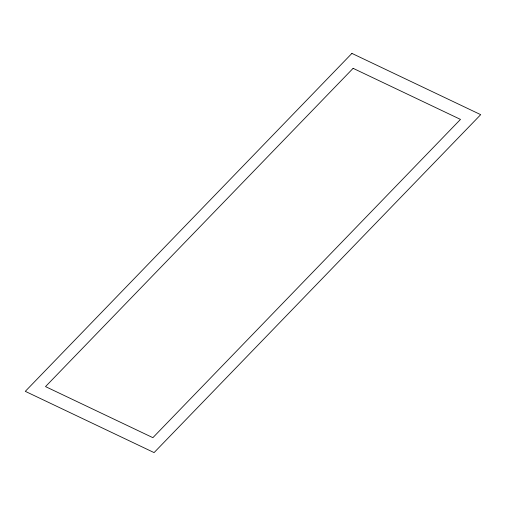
<?xml version="1.0" encoding="UTF-8"?>
<svg xmlns="http://www.w3.org/2000/svg" width="506" height="506" viewBox="0 0 506 506"><rect width="100%" height="100%" fill="white"/><g stroke="black" fill="none" stroke-linecap="round" stroke-linejoin="round"><path stroke-width="0.76" d="M351.917 53.402L25.3 391.34L154.083 452.598L480.7 114.66L351.917 53.402M353.118 68.329L45.515 386.597L152.882 437.671L460.485 119.403L353.118 68.329"/></g></svg>
